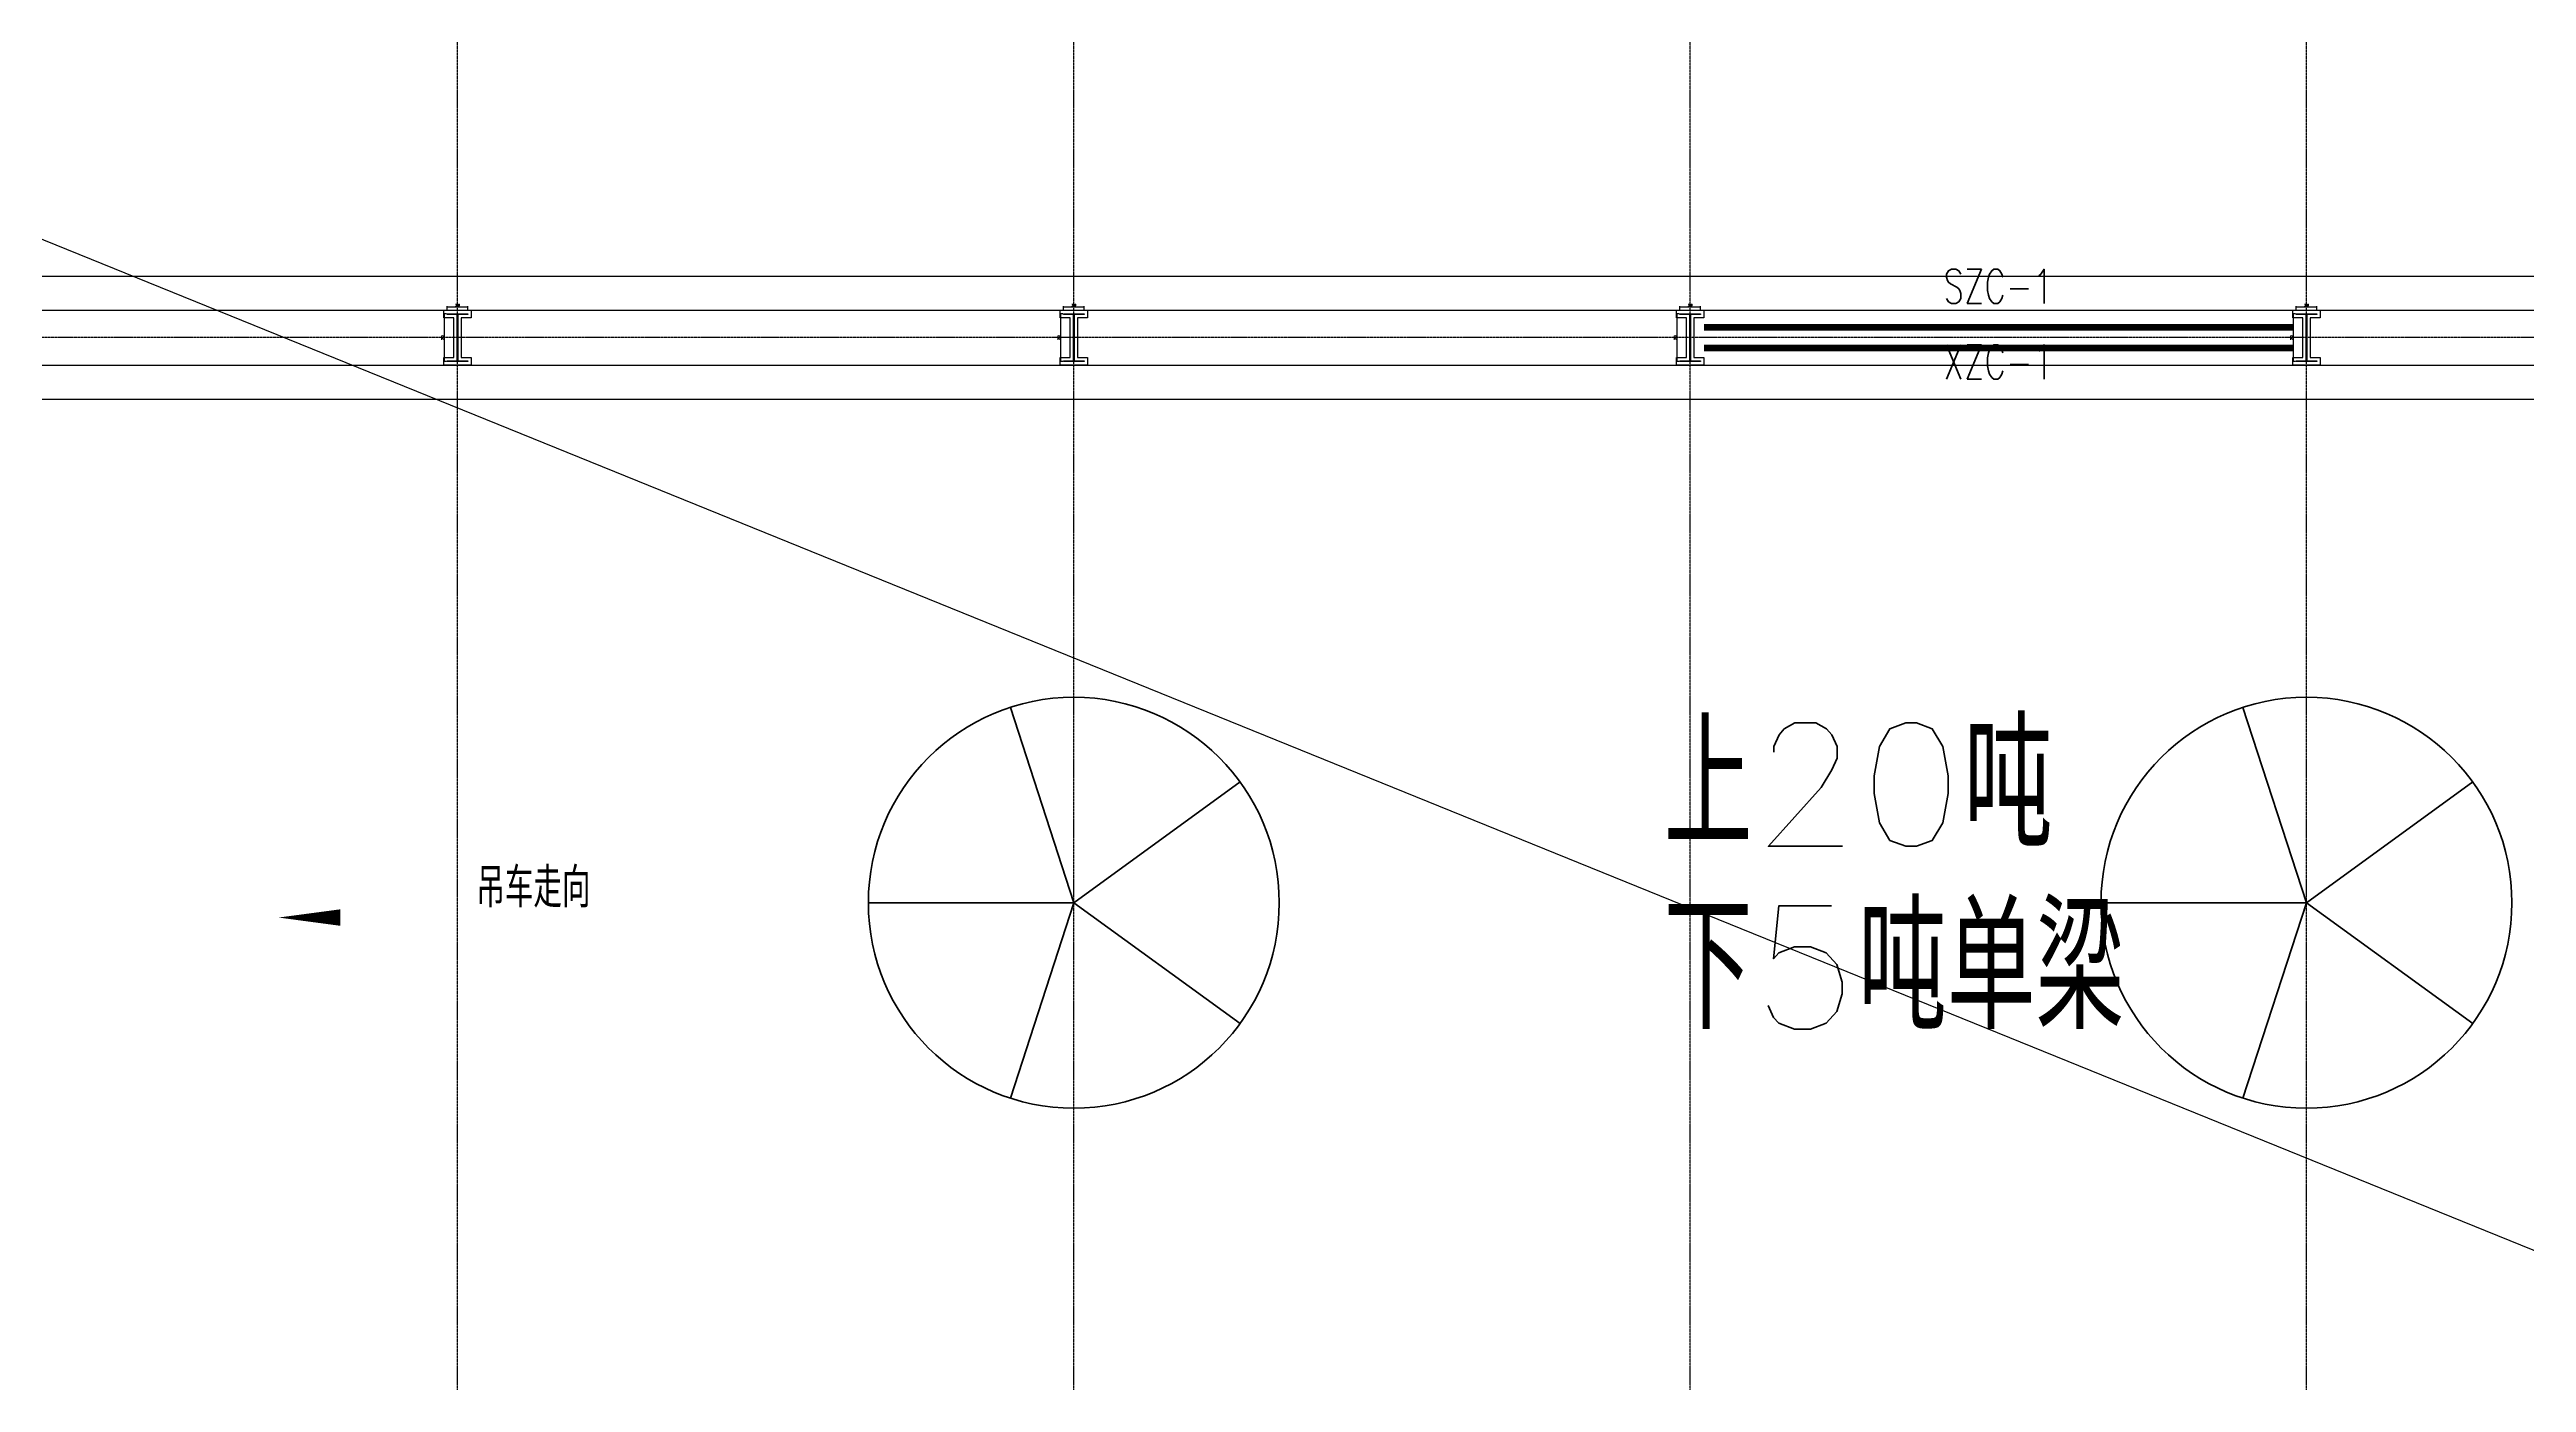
# Model space of a CAD drawing. Extents: x -954573 to 446329, y 489853 to 1226784.
# Drawn here: x -242812 to -206642, y 690817 to 710276 of the extents above; entities that cross this region are included whole.
import ezdxf
from ezdxf.enums import TextEntityAlignment as Align

# ---------------------------------------------------------------- set-up
doc = ezdxf.new("R2010")
doc.units = 0
doc.header["$LTSCALE"] = 10
doc.header["$MEASUREMENT"] = 0
for name, pattern in [('10平面$0$CENTER', [2, 1.25, -0.25, 0.25, -0.25]), ('10平面$0$DOTE', [2.42, 2, -0.2, 0.02, -0.2]), ('10平面$1$DASH', [0.35, 0.25, -0.1])]:
    doc.linetypes.add(name, pattern=pattern)
doc.layers.get('Defpoints').update_dxf_attribs({"color": 210})
for name, color, linetype in [('10平面$0$A-AXIS-DOTE', 8, '10平面$0$DOTE'), ('10平面$0$A-AXIS-DP', 8, 'Continuous'), ('10平面$0$A-HATCH-2', 8, 'Continuous'), ('10平面$0$A-LIN-V', 8, 'Continuous'), ('10平面$0$A-WINDOW', 8, 'Continuous'), ('10平面$0$AS-COLN', 8, 'Continuous'), ('10平面$0$AS-WALL', 8, 'Continuous'), ('10平面$0$PUB_TEXT', 8, 'Continuous'), ('10平面$0$建-箭头', 8, 'Continuous'), ('A-LIN-V', 9, 'Continuous'), ('建-引出', 3, 'Continuous')]:
    doc.layers.add(name, color=color, linetype=linetype)
doc.layers.add('10平面$0$THIN', color=7, linetype='Continuous', lineweight=0)
doc.layers.add('10平面$0$柱间支撑', color=6, linetype='10平面$0$CENTER', lineweight=0)
doc.styles.add('10平面$0$_TCH_DIM_T3', font='SIMPLEX', dxfattribs={"width": 0.705882, "bigfont": 'GBCBIG'})
doc.styles.add('10平面$0$A-STANDARD', font='SIMPLEX', dxfattribs={"bigfont": 'GBCBIG'})
doc.styles.add('10平面$0$TSSD_Rein', font='tj-romans1.shx', dxfattribs={"width": 0.7, "bigfont": 'tj-hztxt.shx'})
doc.dimstyles.new('10平面$0$_TCH_ARCH&&10', dxfattribs={"dimtxt": 29.75, "dimasz": 10, "dimexe": 10, "dimexo": 10, "dimgap": 12.625, "dimtad": 1, "dimdec": 0, "dimzin": 0, "dimdsep": 46, "dimtxsty": '10平面$0$_TCH_DIM_T3', "dimblk": '10平面$0$_ArchTick', "dimcen": 0.09, "dimclrt": 7, "dimazin": 2, "dimtfac": 1, "dimtdec": 0, "dimtix": 1, "dimtmove": 2, "dimatfit": 3, "dimfxl": 0, "dimtolj": 1, "dimtzin": 0, "dimarcsym": 0})

# ---------------------------------------------------------------- blocks, each defined once
blk = doc.blocks.new('10平面$0$dote')
at = {"layer": '10平面$0$A-AXIS-DOTE', "ltscale": 2}
for p, q in [((-16117.8, -169748.9), (-16117.8, -75950)), ((-7117.8, -169748.9), (-7117.8, -75950)), ((1882.2, -169748.9), (1882.2, -75950)), ((10882.2, -169748.9), (10882.2, -75950)), ((98696.4, -98750), (-75513.6, -98750))]:
    blk.add_line(p, q, dxfattribs=at)
blk = doc.blocks.new('10平面$0$_ArchTick')
at = {"color": 0, "linetype": 'ByBlock', "const_width": 0.4}
blk.add_lwpolyline([(-0.5, -0.5), (0.5, 0.5)], dxfattribs=at)
blk = doc.blocks.new('*D3404')
at = {"layer": '10平面$0$A-AXIS-DP', "color": 0, "lineweight": -2}
for p, q in [((-195790, 766880), (-195790, 766929)), ((-195790, 766919), (-195490, 766919)), ((-195490, 766880), (-195490, 766929))]:
    blk.add_line(p, q, dxfattribs=at)
at = {"layer": 'Defpoints', "color": 0}
for p in [(-195790, 766870), (-195490, 766919), (-195490, 766870)]:
    blk.add_point(p, dxfattribs=at)
at = {"layer": '10平面$0$A-AXIS-DP', "color": 0, "lineweight": -2, "xscale": 10, "yscale": 10, "zscale": 10, "rotation": 180}
blk.add_blockref('10平面$0$_ArchTick', (-195790, 766919), dxfattribs=at)
at = {"layer": '10平面$0$A-AXIS-DP', "color": 0, "lineweight": -2, "xscale": 10, "yscale": 10, "zscale": 10}
blk.add_blockref('10平面$0$_ArchTick', (-195490, 766919), dxfattribs=at)
at = {"layer": '10平面$0$A-AXIS-DP', "color": 7, "insert": (-195640, 766946), "char_height": 29.8, "attachment_point": 5, "style": '10平面$0$_TCH_DIM_T3'}
blk.add_mtext('\\A1;300', dxfattribs=at)
blk = doc.blocks.new('*D3405')
at = {"layer": '10平面$0$A-AXIS-DP', "color": 0, "lineweight": -2}
for p, q in [((-195800, 766820), (-195841, 766820)), ((-195831, 766120), (-195831, 766820)), ((-195800, 766120), (-195841, 766120))]:
    blk.add_line(p, q, dxfattribs=at)
at = {"layer": 'Defpoints', "color": 0}
for p in [(-195831, 766820), (-195790, 766820), (-195790, 766120)]:
    blk.add_point(p, dxfattribs=at)
at = {"layer": '10平面$0$A-AXIS-DP', "color": 0, "lineweight": -2, "xscale": 10, "yscale": 10, "zscale": 10}
for p, rotation in [((-195831, 766820), 90), ((-195831, 766120), 270)]:
    blk.add_blockref('10平面$0$_ArchTick', p, dxfattribs=dict(at, rotation=rotation))
at = {"layer": '10平面$0$A-AXIS-DP', "color": 7, "insert": (-195859, 766470), "char_height": 29.8, "attachment_point": 5, "rotation": 90, "style": '10平面$0$_TCH_DIM_T3'}
blk.add_mtext('\\A1;700', dxfattribs=at)
blk = doc.blocks.new('10平面$0$w42343')
at = {"layer": '10平面$0$A-HATCH-2', "linetype": '10平面$1$DASH'}
for p, q in [((-263654.2, 706970), (-128354.2, 706970)), ((-263654.2, 706470), (-128354.2, 706470)), ((-263654.2, 705670), (-128354.2, 705670)), ((-263654.2, 705170), (-128354.2, 705170))]:
    blk.add_line(p, q, dxfattribs=at)
blk = doc.blocks.new('10平面$0$w4324324')
at = {"layer": '10平面$0$A-HATCH-2', "lineweight": 60}
for q in [(-1694760, 686605), (-1697614, 684532), (-1691907, 684532), (-1696524, 681178), (-1692997, 681178)]:
    blk.add_line((-1694760, 683605), q, dxfattribs=at)
blk.add_circle((-1694760, 683605), 3000, dxfattribs=at)
blk = doc.blocks.new('10平面$0$ner546')
at = {"layer": '10平面$0$A-LIN-V'}
for p in [(614780, 25256), (614780, 7256)]:
    blk.add_blockref('10平面$0$w4324324', p, dxfattribs=at)
blk = doc.blocks.new('10平面$0$23124232432')
at = {"layer": '10平面$0$柱间支撑', "const_width": 100}
for points in [[(-210054, 706220), (-218654, 706220)], [(-210054, 705920), (-218654, 705920)]]:
    blk.add_lwpolyline(points, dxfattribs=at)
at = {"layer": '10平面$0$THIN', "style": '10平面$0$TSSD_Rein', "width": 0.7}
for s, p in [('SZC-1', (-214354, 706420)), ('XZC-1', (-214354, 705316))]:
    blk.add_text(s, height=500, dxfattribs=at).set_placement(p, align=Align.BOTTOM_CENTER)
blk = doc.blocks.new('10平面$0$nt66')
at = {"layer": '10平面$0$A-HATCH-2'}
blk.add_lwpolyline([(-195840, 766870), (-195440, 766870), (-195440, 766758), (-195586, 766758), (-195586, 766182), (-195440, 766182), (-195440, 766070), (-195840, 766070), (-195840, 766182), (-195694, 766182), (-195694, 766758), (-195840, 766758)], close=True, dxfattribs=at)
at = {"layer": '10平面$0$AS-COLN'}
blk.add_lwpolyline([(-195790, 766820), (-195490, 766820), (-195490, 766808), (-195636, 766808), (-195636, 766132), (-195490, 766132), (-195490, 766120), (-195790, 766120), (-195790, 766132), (-195644, 766132), (-195644, 766808), (-195790, 766808)], close=True, dxfattribs=at)
at = {"layer": '10平面$0$A-AXIS-DP'}
for p1, p2, distance, picture, middle in [((-195790, 766120), (-195790, 766820), 41.2, '*D3405', (-195858.7, 766470)), ((-195790, 766870), (-195490, 766870), 48.8, '*D3404', (-195640, 766946.2))]:
    dim = blk.add_aligned_dim(p1=p1, p2=p2, distance=distance, dimstyle='10平面$0$_TCH_ARCH&&10', dxfattribs=at)
    dim.commit()
    dim.dimension.update_dxf_attribs({"geometry": picture, "text_midpoint": middle})
blk = doc.blocks.new('10平面$0$33333')
for p in [(-41214, -60400), (-32214, -60400), (-23214, -60400), (-14214, -60400)]:
    blk.add_blockref('10平面$0$nt66', p)
blk = doc.blocks.new('10平面')
at = {"layer": '10平面$0$建-箭头'}
blk.add_lwpolyline([(-232567, 697603.9, 0, 0, 0), (-239467, 697603.9, 0, 240, 0), (-238567, 697603.9, 0, 0, 0)], format="xyseb", dxfattribs=at)
at = {"layer": '10平面$0$A-LIN-V', "rotation": 90.00000000000001}
blk.add_blockref('10平面$0$ner546', (481006.5, 1777800), dxfattribs=at)
at = {"layer": '10平面$0$A-WINDOW'}
for name in ['10平面$0$33333', '10平面$0$w42343']:
    blk.add_blockref(name, (0, 0), dxfattribs=at)
at = {"layer": '10平面$0$AS-WALL'}
blk.add_blockref('10平面$0$dote', (-220736.4, 804820), dxfattribs=at)
at = {"layer": '10平面$0$柱间支撑'}
blk.add_blockref('10平面$0$23124232432', (0, 0), dxfattribs=at)
at = {"color": 2, "style": '10平面$0$A-STANDARD'}
for s, p in [('上20吨', (-219238.6, 698645.3)), ('下5吨单梁', (-219241.9, 695974.8))]:
    blk.add_text(s, height=1800, dxfattribs=at).set_placement(p)
at = {"layer": '10平面$0$PUB_TEXT', "style": '10平面$0$A-STANDARD'}
blk.add_text('吊车走向', height=578.72, dxfattribs=at).set_placement((-236579.3, 697750.8))

msp = doc.modelspace()

# ---------------------------------------------------------------- block references
at = {"layer": 'A-LIN-V'}
msp.add_blockref('10平面', (0, 0), dxfattribs=at)

# ---------------------------------------------------------------- next in the draw order: linework, layer by layer
at = {"layer": '建-引出'}
msp.add_line((-265220, 716550), (-195214.3, 688156.4), dxfattribs=at)

doc.saveas('drawing.dxf')
